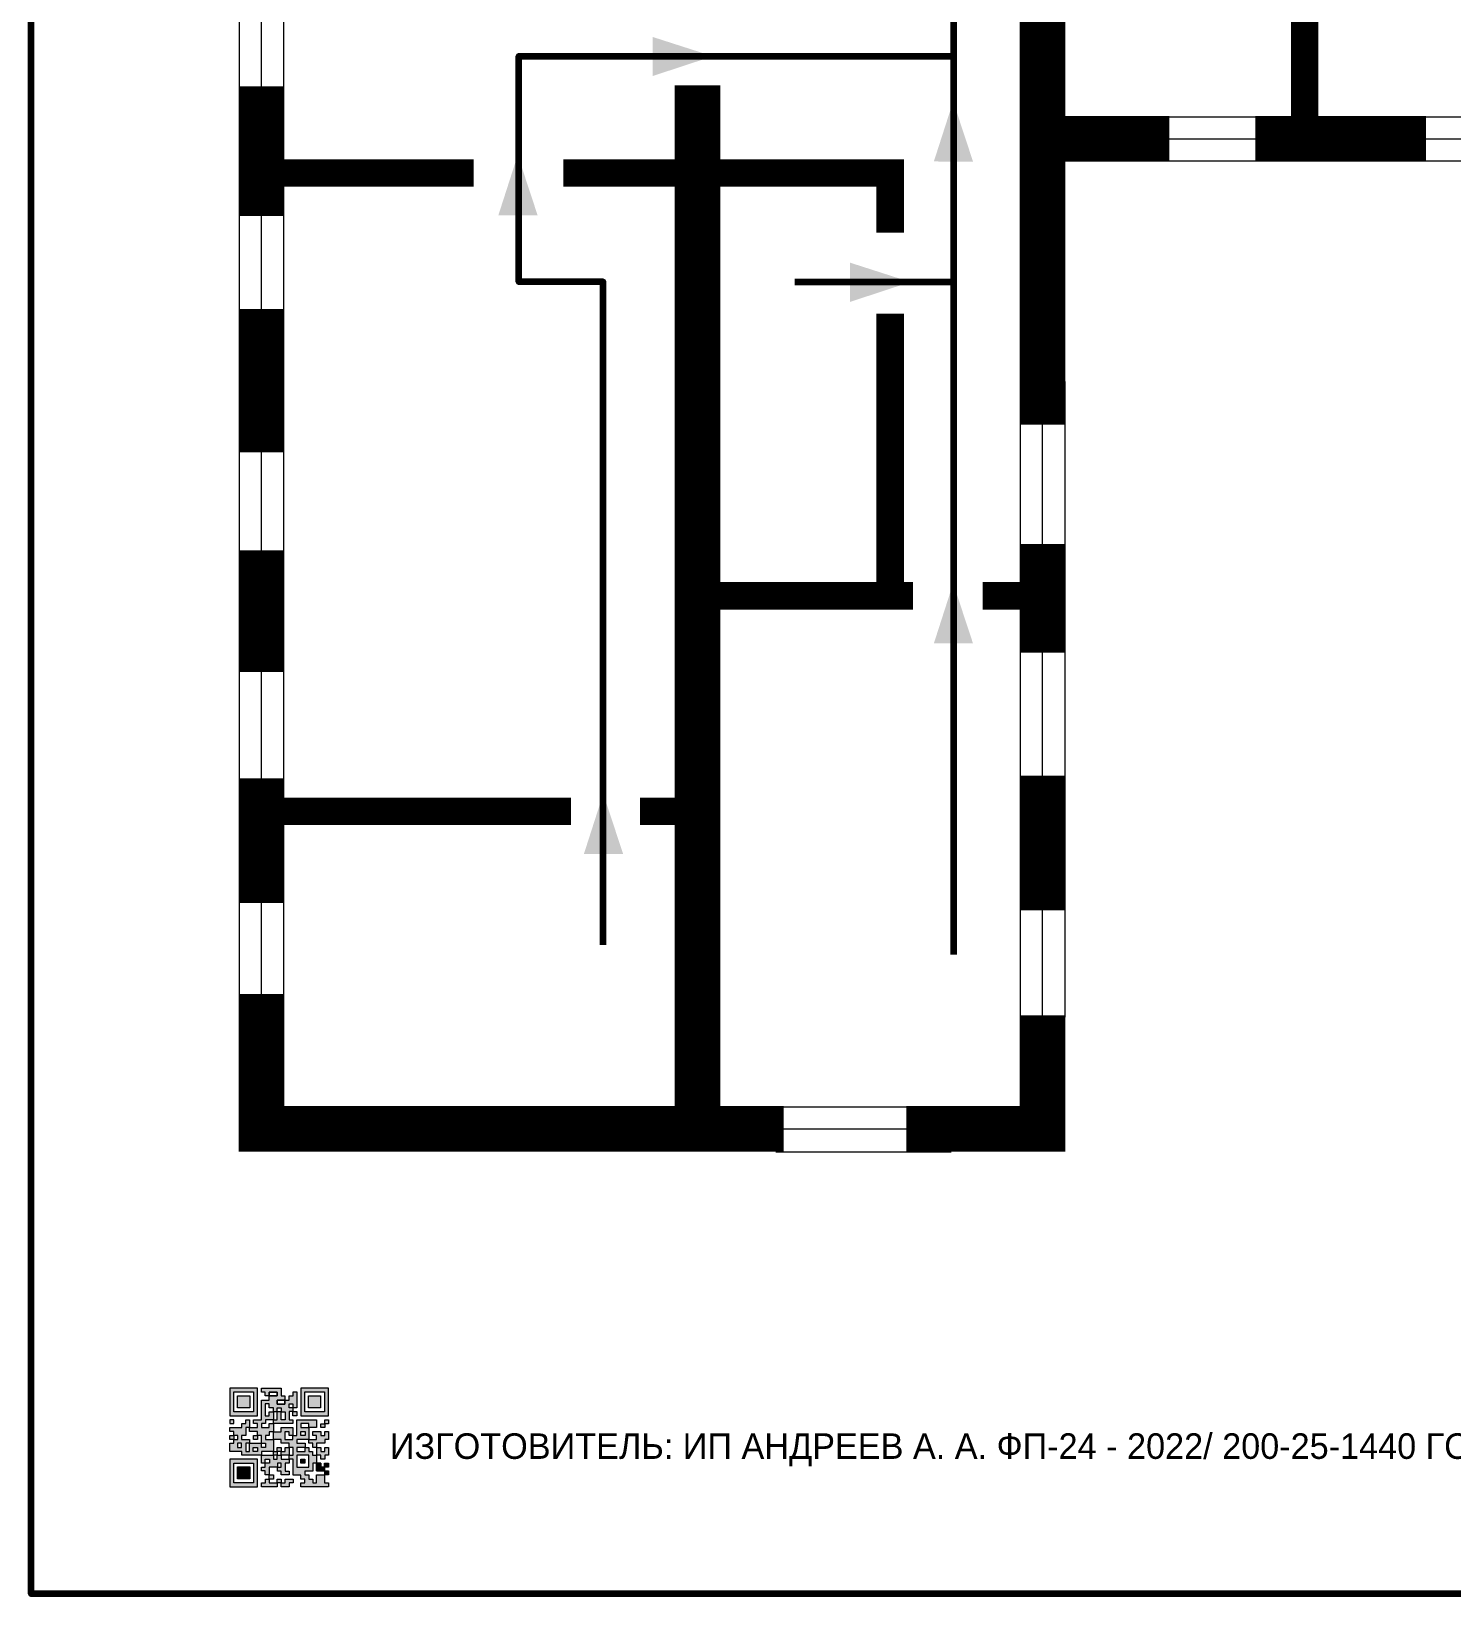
# Model space of a CAD drawing. Header units: millimetres. Extents: x 13810 to 67229, y 12374 to 21950.
# Drawn here: x 17296.7 to 17452.2, y 18693.6 to 18864.7 of the extents above; entities that cross this region are included whole.
import ezdxf

# ---------------------------------------------------------------- set-up
doc = ezdxf.new("R2010")
doc.units = ezdxf.units.MM
doc.layers.add('План_Штампы', color=7, linetype='Continuous')
doc.styles.add('обычный', font='arial.ttf')

# ---------------------------------------------------------------- blocks, each defined once
blk = doc.blocks.new('QR')
at = {"lineweight": 0}
h = blk.add_hatch(color=256, dxfattribs=at)
h.dxf.hatch_style = 1
h.paths.add_polyline_path([(9241.16, 2687.38), (9242.01, 2687.38), (9242.01, 2687.83), (9241.59, 2687.83), (9241.59, 2688.68), (9239.45, 2688.68), (9239.45, 2688.25), (9239.86, 2688.25), (9239.86, 2687.83), (9240.29, 2687.83), (9240.29, 2688.25), (9241.16, 2688.25), (9241.16, 2687.83), (9240.29, 2687.83), (9240.29, 2687.38), (9239.45, 2687.38), (9239.45, 2685.22), (9238.57, 2685.22), (9238.57, 2684.8), (9239.02, 2684.8), (9239.02, 2684.37), (9238.13, 2684.37), (9238.13, 2683.92), (9239.02, 2683.92), (9239.02, 2683.5), (9239.44, 2683.5), (9239.44, 2682.64), (9239.87, 2682.64), (9239.87, 2682.18), (9239.44, 2682.18), (9239.44, 2682.64), (9238.13, 2682.64), (9238.13, 2681.76), (9237.71, 2681.76), (9237.71, 2682.64), (9238.13, 2682.64), (9238.13, 2683.07), (9237.27, 2683.07), (9237.27, 2683.51), (9237.71, 2683.51), (9237.71, 2684.37), (9238.13, 2684.37), (9238.13, 2685.22), (9237.71, 2685.22), (9237.71, 2684.8), (9237.28, 2684.8), (9237.28, 2684.38), (9235.98, 2684.38), (9235.98, 2683.92), (9236.4, 2683.92), (9236.4, 2683.49), (9236.84, 2683.49), (9236.84, 2683.07), (9236.4, 2683.07), (9236.4, 2682.64), (9235.98, 2682.64), (9235.98, 2681.76), (9237.29, 2681.76), (9237.29, 2681.33), (9239.43, 2681.33), (9239.43, 2681.76), (9240.74, 2681.76), (9240.74, 2683.05), (9239.87, 2683.05), (9239.87, 2683.5), (9240.29, 2683.5), (9240.29, 2683.91), (9240.74, 2683.91), (9240.74, 2684.81), (9240.29, 2684.81), (9240.29, 2684.79), (9240.29, 2684.37), (9239.45, 2684.37), (9239.45, 2684.8), (9239.87, 2684.8), (9239.87, 2685.21), (9240.74, 2685.21), (9240.74, 2686.1), (9240.29, 2686.1), (9240.29, 2685.64), (9239.86, 2685.64), (9239.86, 2686.95), (9240.29, 2686.95), (9240.29, 2686.52), (9240.74, 2686.52), (9240.74, 2686.1), (9241.16, 2686.1), (9241.16, 2686.53), (9241.59, 2686.53), (9241.59, 2686.1), (9242.02, 2686.1), (9242.02, 2685.21), (9241.59, 2685.21), (9241.59, 2686.1), (9241.16, 2686.1), (9241.16, 2685.21), (9240.74, 2685.21), (9240.74, 2684.81), (9242.89, 2684.81), (9242.89, 2685.22), (9242.47, 2685.22), (9242.47, 2686.11), (9242.89, 2686.11), (9242.89, 2686.52), (9242.46, 2686.52), (9242.46, 2686.95), (9242.89, 2686.95), (9242.89, 2686.52), (9243.32, 2686.52), (9243.32, 2688.26), (9242.9, 2688.26), (9242.9, 2687.83), (9242.47, 2687.83), (9242.47, 2687.38), (9242.01, 2687.38), (9242.01, 2686.94), (9241.16, 2686.94)])
h.paths.add_polyline_path([(9239.02, 2682.18), (9239.02, 2681.76), (9238.54, 2681.76), (9238.54, 2682.18)], flags=16)
h.paths.add_polyline_path([(9237.27, 2682.65), (9237.27, 2682.19), (9236.83, 2682.19), (9236.83, 2682.65)], flags=16)
h = blk.add_hatch(color=256, dxfattribs=at)
h.dxf.hatch_style = 1
h.paths.add_polyline_path([(9238.15, 2687.83), (9236.83, 2687.83), (9236.83, 2686.52), (9238.15, 2686.52)], flags=0)
h.paths.add_polyline_path([(9239.01, 2685.65), (9239.01, 2688.68), (9235.98, 2688.68), (9235.98, 2685.65)])
h.paths.add_polyline_path([(9236.41, 2686.1), (9236.41, 2688.26), (9238.56, 2688.26), (9238.56, 2686.1)], flags=16)
h.paths.add_polyline_path([(9236.83, 2686.52), (9236.83, 2687.83), (9238.15, 2687.83), (9238.15, 2686.52)], flags=0)
h = blk.add_hatch(color=256, dxfattribs=at)
h.dxf.hatch_style = 1
h.paths.add_polyline_path([(9238.15, 2686.52), (9238.15, 2687.83), (9236.83, 2687.83), (9236.83, 2686.52)])
h.paths.add_polyline_path([(9245.91, 2686.52), (9245.91, 2687.83), (9244.59, 2687.83), (9244.59, 2686.52)], flags=0)
h.paths.add_polyline_path([(9246.77, 2685.65), (9246.77, 2688.68), (9243.74, 2688.68), (9243.74, 2685.65)])
h.paths.add_polyline_path([(9244.17, 2686.1), (9244.17, 2688.26), (9246.32, 2688.26), (9246.32, 2686.1)], flags=16)
h.paths.add_polyline_path([(9244.59, 2686.52), (9244.59, 2687.83), (9245.91, 2687.83), (9245.91, 2686.52)], flags=0)
h = blk.add_hatch(color=256, dxfattribs=at)
h.dxf.hatch_style = 1
h.paths.add_polyline_path([(9240.75, 2681.76), (9240.75, 2681.35), (9241.17, 2681.35), (9241.17, 2681.76)])
h.paths.add_polyline_path([(9241.6, 2682.18), (9241.17, 2682.18), (9241.17, 2681.76), (9241.6, 2681.76)])
h.paths.add_polyline_path([(9242.47, 2681.34), (9242.47, 2682.19), (9242.02, 2682.19), (9242.02, 2681.76), (9241.6, 2681.76), (9241.6, 2681.34)])
h.paths.add_polyline_path([(9239.87, 2678.3), (9239.44, 2678.3), (9239.44, 2677.89), (9241.17, 2677.89), (9241.17, 2678.3), (9240.28, 2678.3), (9240.28, 2678.73), (9239.87, 2678.73)])
h.paths.add_polyline_path([(9240.75, 2678.73), (9240.75, 2679.19), (9240.28, 2679.19), (9240.28, 2678.73)])
h.paths.add_polyline_path([(9241.6, 2678.73), (9241.17, 2678.73), (9241.17, 2678.3), (9241.6, 2678.3)])
h.paths.add_polyline_path([(9242.02, 2678.3), (9241.6, 2678.3), (9241.6, 2677.89), (9242.48, 2677.89), (9242.48, 2678.31), (9242.9, 2678.31), (9242.9, 2678.73), (9242.02, 2678.73)])
h.paths.add_polyline_path([(9246.36, 2684.37), (9246.36, 2684.79), (9245.93, 2684.79), (9245.93, 2684.37)])
h.paths.add_polyline_path([(9246.78, 2685.2), (9246.36, 2685.2), (9246.36, 2684.79), (9246.78, 2684.79)])
h.paths.add_polyline_path([(9245.91, 2687.83), (9244.59, 2687.83), (9244.59, 2686.52), (9245.91, 2686.52)])
h = blk.add_hatch(color=256, dxfattribs=at)
h.dxf.hatch_style = 1
h.paths.add_polyline_path([(9243.32, 2686.11), (9242.89, 2686.11), (9242.89, 2685.64), (9243.32, 2685.64)])
h.paths.add_polyline_path([(9239.02, 2683.07), (9239.02, 2683.5), (9238.56, 2683.5), (9238.56, 2683.07)])
h.paths.add_polyline_path([(9236.4, 2684.8), (9236.4, 2685.22), (9235.98, 2685.22), (9235.98, 2684.8)])
h.paths.add_polyline_path([(9236.4, 2683.07), (9236.4, 2683.49), (9235.98, 2683.49), (9235.98, 2683.07)])
h = blk.add_hatch(color=256, dxfattribs=at)
h.dxf.hatch_style = 1
h.paths.add_polyline_path([(9243.32, 2682.64), (9243.32, 2683.07), (9244.62, 2683.07), (9244.62, 2684.37), (9243.74, 2684.37), (9243.74, 2684.8), (9244.62, 2684.8), (9244.62, 2684.37), (9245.48, 2684.37), (9245.48, 2685.22), (9243.32, 2685.22), (9243.32, 2683.5), (9242.89, 2683.5), (9242.89, 2683.06), (9242.01, 2683.06), (9242.01, 2683.91), (9242.47, 2683.91), (9242.47, 2683.5), (9242.89, 2683.5), (9242.89, 2684.38), (9241.59, 2684.38), (9241.59, 2683.91), (9240.74, 2683.91), (9240.74, 2683.05), (9241.59, 2683.05), (9241.59, 2682.64), (9242.47, 2682.64), (9242.47, 2682.19), (9242.91, 2682.19), (9242.91, 2681.34), (9242.48, 2681.34), (9242.48, 2680.91), (9242.91, 2680.91), (9242.91, 2679.17), (9243.75, 2679.17), (9243.75, 2678.73), (9244.2, 2678.73), (9244.2, 2678.3), (9243.75, 2678.3), (9243.75, 2677.88), (9246.78, 2677.88), (9246.78, 2678.3), (9246.35, 2678.3), (9246.35, 2679.19), (9245.48, 2679.19), (9245.48, 2678.31), (9245.05, 2678.31), (9245.05, 2678.73), (9244.62, 2678.73), (9244.62, 2679.19), (9244.2, 2679.19), (9244.2, 2679.61), (9245.05, 2679.61), (9245.05, 2680.46), (9245.48, 2680.46), (9245.48, 2681.34), (9245.04, 2681.34), (9245.04, 2681.76), (9244.63, 2681.76), (9244.63, 2682.19), (9244.21, 2682.19), (9244.21, 2681.76), (9243.32, 2681.76), (9243.32, 2682.19), (9244.21, 2682.19), (9244.21, 2682.64)])
h.paths.add_polyline_path([(9243.75, 2683.49), (9243.75, 2683.92), (9244.21, 2683.92), (9244.21, 2683.49)], flags=16)
h.paths.add_polyline_path([(9243.32, 2681.34), (9244.63, 2681.34), (9244.63, 2680.04), (9243.32, 2680.04)], flags=16)
h.paths.add_polyline_path([(9243.76, 2680.89), (9244.18, 2680.89), (9244.18, 2680.48), (9243.76, 2680.48)], flags=0)
h = blk.add_hatch(color=256, dxfattribs=at)
h.dxf.hatch_style = 1
h.paths.add_polyline_path([(9246.36, 2683.07), (9246.78, 2683.07), (9246.78, 2683.92), (9246.36, 2683.92), (9246.36, 2683.49), (9245.92, 2683.49), (9245.92, 2683.92), (9245.06, 2683.92), (9245.06, 2683.49), (9245.48, 2683.49), (9245.48, 2683.07), (9244.62, 2683.07), (9244.62, 2682.65), (9245.05, 2682.65), (9245.05, 2682.18), (9245.48, 2682.18), (9245.48, 2682.65), (9246.36, 2682.65)])
h.paths.add_polyline_path([(9246.78, 2682.18), (9246.36, 2682.18), (9246.36, 2681.75), (9245.92, 2681.75), (9245.92, 2682.18), (9245.48, 2682.18), (9245.48, 2681.34), (9245.48, 2681.34), (9245.94, 2681.34), (9245.94, 2680.91), (9246.36, 2680.91), (9246.36, 2681.34), (9246.78, 2681.34)])
h = blk.add_hatch(color=256, dxfattribs=at)
h.dxf.hatch_style = 1
h.paths.add_polyline_path([(9235.98, 2680.9), (9235.98, 2677.86), (9239.02, 2677.86), (9239.02, 2680.9)])
h.paths.add_polyline_path([(9238.57, 2680.48), (9238.57, 2678.32), (9236.41, 2678.32), (9236.41, 2680.48)], flags=16)
h.paths.add_polyline_path([(9238.15, 2680.05), (9238.15, 2678.74), (9236.83, 2678.74), (9236.83, 2680.05)], flags=0)
h = blk.add_hatch(color=256, dxfattribs=at)
h.dxf.hatch_style = 1
h.paths.add_polyline_path([(9242.02, 2680.46), (9242.48, 2680.46), (9242.48, 2680.91), (9241.58, 2680.91), (9241.58, 2681.35), (9241.17, 2681.35), (9241.17, 2680.91), (9240.75, 2680.91), (9240.75, 2681.33), (9239.43, 2681.33), (9239.43, 2680.46), (9239.86, 2680.46), (9239.86, 2680.92), (9240.3, 2680.92), (9240.3, 2680.46), (9239.86, 2680.46), (9239.86, 2680.04), (9239.44, 2680.04), (9239.44, 2679.62), (9239.86, 2679.62), (9239.86, 2679.19), (9240.29, 2679.19), (9240.29, 2680.03), (9241.18, 2680.03), (9241.18, 2680.47), (9241.6, 2680.47), (9241.6, 2680.03), (9241.18, 2680.03), (9241.18, 2679.61), (9241.6, 2679.61), (9241.6, 2679.19), (9242.47, 2679.19), (9242.47, 2679.6), (9242.02, 2679.6)])
h = blk.add_hatch(color=256, dxfattribs=at)
h.dxf.hatch_style = 1
h.paths.add_polyline_path([(9244.18, 2680.48), (9244.18, 2680.89), (9243.76, 2680.89), (9243.76, 2680.48)])
h = blk.add_hatch(color=256, dxfattribs=at)
h.dxf.hatch_style = 1
h.paths.add_polyline_path([(9238.15, 2680.05), (9236.83, 2680.05), (9236.83, 2678.74), (9238.15, 2678.74)])
h = blk.add_hatch(color=256, dxfattribs=at)
h.dxf.hatch_style = 1
h.paths.add_polyline_path([(9245.93, 2680.04), (9245.93, 2680.46), (9245.48, 2680.46), (9245.48, 2679.62), (9246.35, 2679.62), (9246.35, 2680.04)])
h.paths.add_polyline_path([(9246.78, 2680.04), (9246.78, 2680.46), (9246.35, 2680.46), (9246.35, 2680.04)])
h.paths.add_polyline_path([(9246.78, 2679.18), (9246.78, 2679.62), (9246.35, 2679.62), (9246.35, 2679.18)])
for points in [[(9237.71, 2685.22), (9238.13, 2685.22), (9238.13, 2684.37), (9237.71, 2684.37), (9237.71, 2683.51), (9237.27, 2683.51), (9237.27, 2683.07), (9238.13, 2683.07), (9238.13, 2682.64), (9237.71, 2682.64), (9237.71, 2681.76), (9238.13, 2681.76), (9238.13, 2682.64), (9239.44, 2682.64), (9239.44, 2683.5), (9239.02, 2683.5), (9239.02, 2683.07), (9238.56, 2683.07), (9238.56, 2683.5), (9239.02, 2683.5), (9239.02, 2683.92), (9238.13, 2683.92), (9238.13, 2684.37), (9239.02, 2684.37), (9239.02, 2684.8), (9238.57, 2684.8), (9238.57, 2685.22), (9239.45, 2685.22), (9239.45, 2687.38), (9240.29, 2687.38), (9240.29, 2687.83), (9239.86, 2687.83), (9239.86, 2688.25), (9239.45, 2688.25), (9239.45, 2688.68), (9241.59, 2688.68), (9241.59, 2687.83), (9242.01, 2687.83), (9242.01, 2687.38), (9242.47, 2687.38), (9242.47, 2687.83), (9242.9, 2687.83), (9242.9, 2688.26), (9243.32, 2688.26), (9243.32, 2686.52), (9242.89, 2686.52), (9242.89, 2686.11), (9243.32, 2686.11), (9243.32, 2685.64), (9242.89, 2685.64), (9242.89, 2686.11), (9242.47, 2686.11), (9242.47, 2685.22), (9242.89, 2685.22), (9242.89, 2684.81), (9240.74, 2684.81), (9240.74, 2683.91), (9241.59, 2683.91), (9241.59, 2684.38), (9242.89, 2684.38), (9242.89, 2683.5), (9242.47, 2683.5), (9242.47, 2683.91), (9242.01, 2683.91), (9242.01, 2683.06), (9242.89, 2683.06), (9242.89, 2683.5), (9243.32, 2683.5), (9243.32, 2685.22), (9245.48, 2685.22), (9245.48, 2684.37), (9244.62, 2684.37), (9244.62, 2683.07), (9245.48, 2683.07), (9245.48, 2683.49), (9245.06, 2683.49), (9245.06, 2683.92), (9245.92, 2683.92), (9245.92, 2683.49), (9246.36, 2683.49), (9246.36, 2683.92), (9246.78, 2683.92), (9246.78, 2683.07), (9246.36, 2683.07), (9246.36, 2682.65), (9245.48, 2682.65), (9245.48, 2682.18), (9245.92, 2682.18), (9245.92, 2681.75), (9246.36, 2681.75), (9246.36, 2682.18), (9246.78, 2682.18), (9246.78, 2681.34), (9246.36, 2681.34), (9246.36, 2680.91), (9245.94, 2680.91), (9245.94, 2681.34), (9245.48, 2681.34), (9245.48, 2680.46), (9245.93, 2680.46), (9245.93, 2680.04), (9246.35, 2680.04), (9246.35, 2680.46), (9246.78, 2680.46), (9246.78, 2680.04), (9246.78, 2680.04), (9246.35, 2680.04), (9246.35, 2679.62), (9246.78, 2679.62), (9246.78, 2679.18), (9246.35, 2679.18), (9246.35, 2678.3), (9246.78, 2678.3), (9246.78, 2677.88), (9243.75, 2677.88), (9243.75, 2678.3), (9244.2, 2678.3), (9244.2, 2678.73), (9243.75, 2678.73), (9243.75, 2679.17), (9242.91, 2679.17), (9242.91, 2680.91), (9242.48, 2680.91), (9242.48, 2680.46), (9242.02, 2680.46), (9242.02, 2679.6), (9242.47, 2679.6), (9242.47, 2679.19), (9241.6, 2679.19), (9241.6, 2679.61), (9241.18, 2679.61), (9241.18, 2680.03), (9240.29, 2680.03), (9240.29, 2679.19), (9240.75, 2679.19), (9240.75, 2678.73), (9240.28, 2678.73), (9240.28, 2678.3), (9241.17, 2678.3), (9241.17, 2678.73), (9241.6, 2678.73), (9241.6, 2678.3), (9242.02, 2678.3), (9242.02, 2678.73), (9242.9, 2678.73), (9242.9, 2678.31), (9242.48, 2678.31), (9242.48, 2677.89), (9241.6, 2677.89), (9241.6, 2678.3), (9241.17, 2678.3), (9241.17, 2677.89), (9239.44, 2677.89), (9239.44, 2678.3), (9239.87, 2678.3), (9239.87, 2678.73), (9240.28, 2678.73), (9240.28, 2679.19), (9240.29, 2679.19), (9239.86, 2679.19), (9239.86, 2679.62), (9239.44, 2679.62), (9239.44, 2680.04), (9239.86, 2680.04), (9239.86, 2680.46), (9239.43, 2680.46), (9239.43, 2681.33), (9237.29, 2681.33), (9237.29, 2681.76), (9235.98, 2681.76), (9235.98, 2682.64), (9236.4, 2682.64), (9236.4, 2683.07), (9235.98, 2683.07), (9235.98, 2683.49), (9236.4, 2683.49), (9236.4, 2683.92), (9235.98, 2683.92), (9235.98, 2684.38), (9237.28, 2684.38), (9237.28, 2684.8), (9237.71, 2684.8), (9237.71, 2685.22), (9237.92, 2685.22)], [(9240.74, 2686.1), (9240.74, 2686.52), (9240.29, 2686.52), (9240.29, 2686.95), (9239.86, 2686.95), (9239.86, 2685.64), (9240.29, 2685.64), (9240.29, 2686.1), (9240.74, 2686.1), (9240.74, 2686.52)], [(9240.74, 2685.21), (9239.87, 2685.21), (9239.87, 2684.8), (9239.45, 2684.8), (9239.45, 2684.37), (9240.29, 2684.37), (9240.29, 2684.79), (9240.29, 2684.81), (9240.74, 2684.81), (9240.74, 2685.21), (9239.87, 2685.21)], [(9244.62, 2684.37), (9244.62, 2684.8), (9243.74, 2684.8), (9243.74, 2684.37), (9244.62, 2684.37)], [(9240.74, 2683.05), (9240.74, 2681.76), (9239.43, 2681.76), (9239.43, 2681.33), (9240.75, 2681.33), (9240.75, 2681.35), (9240.75, 2680.91), (9241.17, 2680.91), (9241.17, 2681.35), (9241.58, 2681.35), (9241.58, 2680.91), (9242.48, 2680.91), (9242.48, 2681.34), (9242.91, 2681.34), (9242.91, 2682.19), (9242.47, 2682.19), (9242.47, 2682.64), (9241.59, 2682.64), (9241.59, 2683.05), (9240.74, 2683.05)], [(9240.74, 2683.91), (9240.29, 2683.91), (9240.29, 2683.5), (9239.87, 2683.5), (9239.87, 2683.05), (9240.74, 2683.05), (9240.74, 2683.91)], [(9244.62, 2683.07), (9243.32, 2683.07), (9243.32, 2682.64), (9244.21, 2682.64), (9244.21, 2682.19), (9243.32, 2682.19), (9243.32, 2681.76), (9244.21, 2681.76), (9244.21, 2682.19), (9244.63, 2682.19), (9244.63, 2681.76), (9245.04, 2681.76), (9245.04, 2681.34), (9245.48, 2681.34)], [(9245.48, 2682.18), (9245.05, 2682.18), (9245.05, 2682.65), (9244.62, 2682.65), (9244.62, 2683.07)], [(9239.86, 2680.46), (9239.86, 2680.92), (9240.3, 2680.92), (9240.3, 2680.46), (9239.86, 2680.46)], [(9241.6, 2681.76), (9242.02, 2681.76), (9242.02, 2682.19), (9242.47, 2682.19), (9242.47, 2681.34), (9241.6, 2681.34), (9241.6, 2681.76)], [(9245.48, 2682.18), (9245.48, 2681.34)], [(9245.48, 2680.46), (9245.05, 2680.46), (9245.05, 2679.61), (9244.2, 2679.61), (9244.2, 2679.19), (9244.62, 2679.19), (9244.62, 2678.73), (9245.05, 2678.73), (9245.05, 2678.31), (9245.48, 2678.31), (9245.48, 2679.19), (9246.35, 2679.19), (9246.35, 2679.07)], [(9246.35, 2679.62), (9245.48, 2679.62), (9245.48, 2680.46)], [(9245.48, 2680.46), (9245.48, 2679.62), (9246.35, 2679.62), (9246.35, 2680.04), (9245.93, 2680.04), (9245.93, 2680.46), (9245.48, 2680.46), (9245.48, 2679.62)], [(9246.35, 2679.62), (9246.35, 2679.18)]]:
    blk.add_lwpolyline(points, dxfattribs=at)
for points in [[(9235.98, 2685.65), (9239.01, 2685.65), (9239.01, 2688.68), (9235.98, 2688.68)], [(9236.41, 2688.26), (9238.56, 2688.26), (9238.56, 2686.1), (9236.41, 2686.1)], [(9236.83, 2687.83), (9238.15, 2687.83), (9238.15, 2686.52), (9236.83, 2686.52)], [(9240.29, 2687.83), (9241.16, 2687.83), (9241.16, 2688.25), (9240.29, 2688.25)], [(9240.29, 2688.25), (9241.16, 2688.25), (9241.16, 2687.83), (9240.29, 2687.83)], [(9243.74, 2685.65), (9246.77, 2685.65), (9246.77, 2688.68), (9243.74, 2688.68)], [(9244.17, 2688.26), (9246.32, 2688.26), (9246.32, 2686.1), (9244.17, 2686.1)], [(9244.59, 2687.83), (9245.91, 2687.83), (9245.91, 2686.52), (9244.59, 2686.52)], [(9241.16, 2686.1), (9240.74, 2686.1), (9240.74, 2685.21), (9241.16, 2685.21)], [(9242.01, 2687.38), (9241.16, 2687.38), (9241.16, 2686.94), (9242.01, 2686.94)], [(9241.16, 2687.38), (9242.01, 2687.38), (9242.01, 2686.94), (9241.16, 2686.94)], [(9241.16, 2686.53), (9241.59, 2686.53), (9241.59, 2686.1), (9241.16, 2686.1)], [(9241.59, 2686.1), (9242.02, 2686.1), (9242.02, 2685.21), (9241.59, 2685.21)], [(9242.89, 2686.52), (9242.46, 2686.52), (9242.46, 2686.95), (9242.89, 2686.95)], [(9235.98, 2684.8), (9236.4, 2684.8), (9236.4, 2685.22), (9235.98, 2685.22)], [(9245.93, 2684.79), (9246.36, 2684.79), (9246.36, 2684.37), (9245.93, 2684.37)], [(9246.36, 2685.2), (9246.78, 2685.2), (9246.78, 2684.79), (9246.36, 2684.79)], [(9236.4, 2683.07), (9236.84, 2683.07), (9236.84, 2683.49), (9236.4, 2683.49)], [(9236.83, 2682.19), (9237.27, 2682.19), (9237.27, 2682.65), (9236.83, 2682.65)], [(9239.44, 2682.64), (9239.87, 2682.64), (9239.87, 2682.18), (9239.44, 2682.18)], [(9243.75, 2683.92), (9244.21, 2683.92), (9244.21, 2683.49), (9243.75, 2683.49)], [(9235.98, 2677.86), (9239.02, 2677.86), (9239.02, 2680.9), (9235.98, 2680.9)], [(9238.54, 2682.18), (9239.02, 2682.18), (9239.02, 2681.76), (9238.54, 2681.76)], [(9240.75, 2681.76), (9241.17, 2681.76), (9241.17, 2681.35), (9240.75, 2681.35)], [(9241.17, 2682.18), (9241.6, 2682.18), (9241.6, 2681.76), (9241.17, 2681.76)], [(9243.32, 2680.04), (9244.63, 2680.04), (9244.63, 2681.34), (9243.32, 2681.34)], [(9243.76, 2680.89), (9244.18, 2680.89), (9244.18, 2680.48), (9243.76, 2680.48)], [(9236.41, 2680.48), (9238.57, 2680.48), (9238.57, 2678.32), (9236.41, 2678.32)], [(9236.83, 2680.05), (9238.15, 2680.05), (9238.15, 2678.74), (9236.83, 2678.74)], [(9241.18, 2680.03), (9241.6, 2680.03), (9241.6, 2680.47), (9241.18, 2680.47)]]:
    blk.add_lwpolyline(points, close=True, dxfattribs=at)

msp = doc.modelspace()

# ---------------------------------------------------------------- linework, layer by layer
at = {"color": 2, "lineweight": 100}
msp.add_lwpolyline([(17296.73, 19088.6), (17896.73, 19088.6), (17896.73, 18693.6), (17296.73, 18693.6)], close=True, dxfattribs=at)
at = {"lineweight": 0}
for points in [[(17319.51, 18759.08), (17319.51, 18943.55)], [(17321.92, 18759.28), (17321.92, 18943.74)], [(17324.38, 18759.02), (17324.38, 18943.49)], [(17421.11, 18855.3), (17498.61, 18855.3)], [(17421.31, 18852.9), (17498.8, 18852.9)], [(17421.13, 18850.47), (17498.63, 18850.47)], [(17405, 18756.7), (17405, 18826.3)], [(17407.42, 18756.93), (17407.42, 18826.53)], [(17409.88, 18756.74), (17409.88, 18826.33)], [(17378.66, 18746.92), (17397.86, 18746.92)], [(17379.1, 18744.5), (17398.29, 18744.5)], [(17378.23, 18741.99), (17397.42, 18741.99)]]:
    msp.add_lwpolyline(points, dxfattribs=at)
at = {"lineweight": 0, "const_width": 3}
for points in [[(17436.11, 18914.38), (17436.11, 18853.78)], [(17345.15, 18849.14), (17322.36, 18849.14)], [(17390.74, 18842.6), (17390.74, 18849.14), (17354.96, 18849.14)], [(17390.74, 18802.86), (17390.74, 18833.76)], [(17369.73, 18802.86), (17393.24, 18802.86)], [(17400.88, 18802.86), (17407.68, 18802.86)], [(17323.01, 18779.26), (17355.82, 18779.26)], [(17363.37, 18779.26), (17370.31, 18779.26)]]:
    msp.add_lwpolyline(points, dxfattribs=at)
at = {"color": 126, "lineweight": 100, "true_color": 0x008754}
for points in [[(17350.08, 18888.41), (17397.67, 18888.41), (17397.67, 18861.94)], [(17359.34, 18764.64), (17359.34, 18837.23), (17350.08, 18837.23), (17350.08, 18861.94), (17397.67, 18861.94), (17397.67, 18763.6)], [(17380.32, 18837.23), (17397.67, 18837.23)]]:
    msp.add_lwpolyline(points, dxfattribs=at)
at = {"lineweight": 100, "const_width": 5}
for points in [[(17407.42, 18852.9), (17407.42, 18884.03)], [(17321.92, 18844.46), (17321.92, 18858.64)], [(17369.65, 18744.5), (17369.65, 18858.75)], [(17421.31, 18852.9), (17407.42, 18852.9), (17407.42, 18821.58)], [(17449.39, 18852.9), (17430.72, 18852.9)], [(17321.92, 18818.58), (17321.92, 18834.26)], [(17407.42, 18808.54), (17407.42, 18796.64)], [(17321.92, 18794.5), (17321.92, 18807.85)], [(17321.92, 18769.21), (17321.92, 18782.86)], [(17407.42, 18783.18), (17407.42, 18768.44)], [(17379.1, 18744.5), (17321.92, 18744.5), (17321.92, 18759.28)], [(17407.42, 18756.93), (17407.42, 18744.5), (17392.5, 18744.5)]]:
    msp.add_lwpolyline(points, dxfattribs=at)
at = {"layer": 'План_Штампы', "color": 126, "true_color": 0x008754}
for points in [[(17364.73, 18859.76), (17364.73, 18864.05), (17371.32, 18861.93)], [(17399.81, 18850.4), (17395.52, 18850.41), (17397.64, 18856.99)], [(17352.15, 18844.53), (17347.86, 18844.53), (17349.98, 18851.12)], [(17386.36, 18835.04), (17386.36, 18839.33), (17392.95, 18837.21)], [(17399.81, 18797.64), (17395.52, 18797.64), (17397.64, 18804.23)], [(17361.51, 18774.6), (17357.22, 18774.6), (17359.34, 18781.19)]]:
    msp.add_solid(points, dxfattribs=at)

# ---------------------------------------------------------------- block references
at = {"color": 22, "lineweight": 100, "true_color": 0xbb1e10}
msp.add_blockref('QR', (8082.49, 16027.43), dxfattribs=at)

# ---------------------------------------------------------------- texts
at = {"lineweight": 0, "insert": (17410.02, 18709.36), "char_height": 2.8, "width": 191.3484, "attachment_point": 5, "style": 'обычный'}
msp.add_mtext('\\pi-8.4,l8.4,t8.4;{\\fProxima Nova Rg|b0|i0|c204|p2;ИЗГОТОВИТЕЛЬ: ИП АНДРЕЕВ А. А.\\fProxima Nova Rg|b0|i0|c0|p2; \\fProxima Nova Rg|b0|i0|c204|p2;ФП-24 - 2022/ 200-25-1440 ГОСТ 34428-2018-Е\\H1.2266x; }', dxfattribs=at)

doc.saveas('drawing.dxf')
